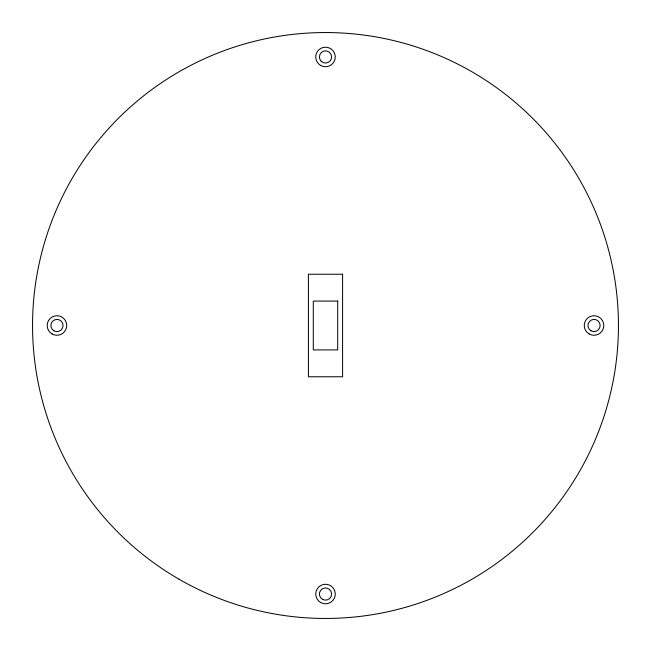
<?xml version="1.0" encoding="UTF-8"?>
<svg xmlns="http://www.w3.org/2000/svg" width="651" height="651" viewBox="0 0 651 651"><rect width="100%" height="100%" fill="white"/><g stroke="black" fill="none" stroke-linecap="round" stroke-linejoin="round"><path stroke-width="0.98" d="M342.589 274.234L308.411 274.234L308.411 376.766L342.589 376.766L342.589 274.234M337.706 301.087L313.294 301.087L313.294 349.912L337.706 349.912L337.706 301.087M179.025 579.203A292.95 292.95 0 0 0 618.45 325.5A292.95 292.95 0 0 0 179.025 71.797A292.95 292.95 0 0 0 179.025 579.203M52.08 333.955A9.765 9.765 0 0 0 66.727 325.5A9.765 9.765 0 0 0 52.08 317.045A9.765 9.765 0 0 0 52.08 333.955M320.618 602.492A9.765 9.765 0 0 0 335.265 594.038A9.765 9.765 0 0 0 320.618 585.583A9.765 9.765 0 0 0 320.618 602.492M320.618 65.417A9.765 9.765 0 0 0 335.265 56.962A9.765 9.765 0 0 0 320.618 48.508A9.765 9.765 0 0 0 320.618 65.417M589.155 333.955A9.765 9.765 0 0 0 603.803 325.5A9.765 9.765 0 0 0 589.155 317.045A9.765 9.765 0 0 0 589.155 333.955M322.448 599.327A6.103 6.103 0 0 0 331.603 594.038A6.103 6.103 0 0 0 322.448 588.748A6.103 6.103 0 0 0 322.448 599.327M590.986 330.789A6.103 6.103 0 0 0 600.141 325.5A6.103 6.103 0 0 0 590.986 320.211A6.103 6.103 0 0 0 590.986 330.789M321.187 61.275A6.103 6.103 0 0 0 331.392 58.541A6.103 6.103 0 0 0 323.921 51.071A6.103 6.103 0 0 0 321.187 61.275M53.911 330.789A6.103 6.103 0 0 0 63.066 325.5A6.103 6.103 0 0 0 53.911 320.211A6.103 6.103 0 0 0 53.911 330.789"/></g></svg>
